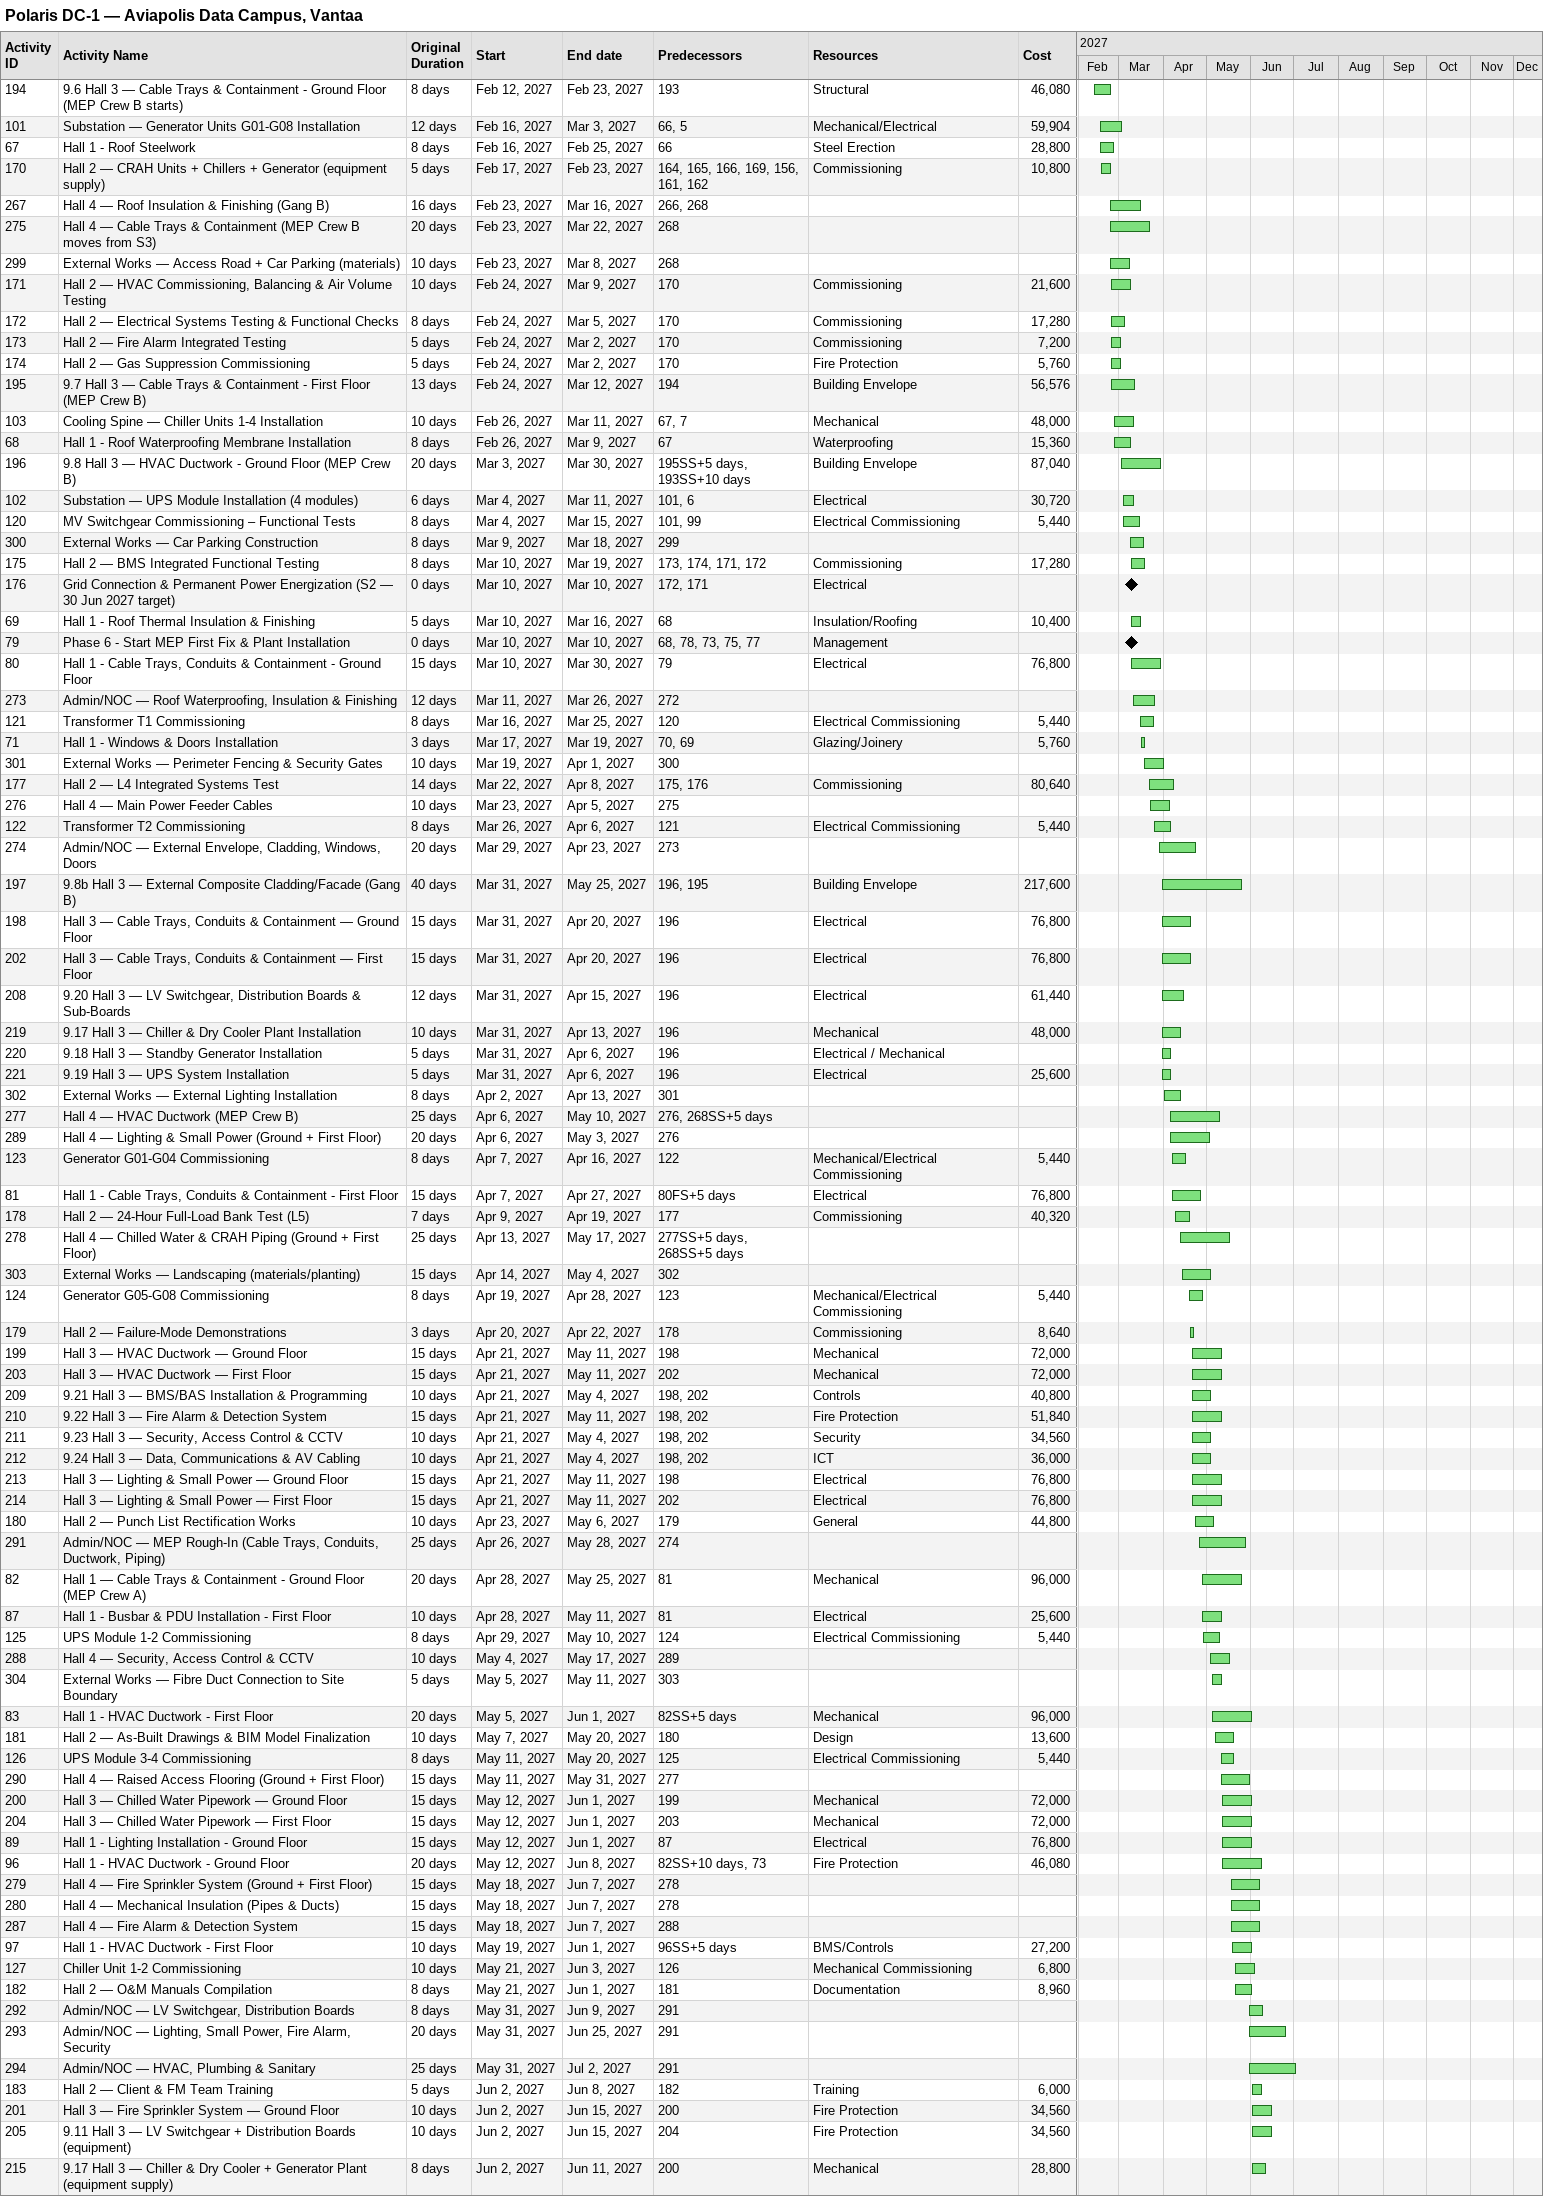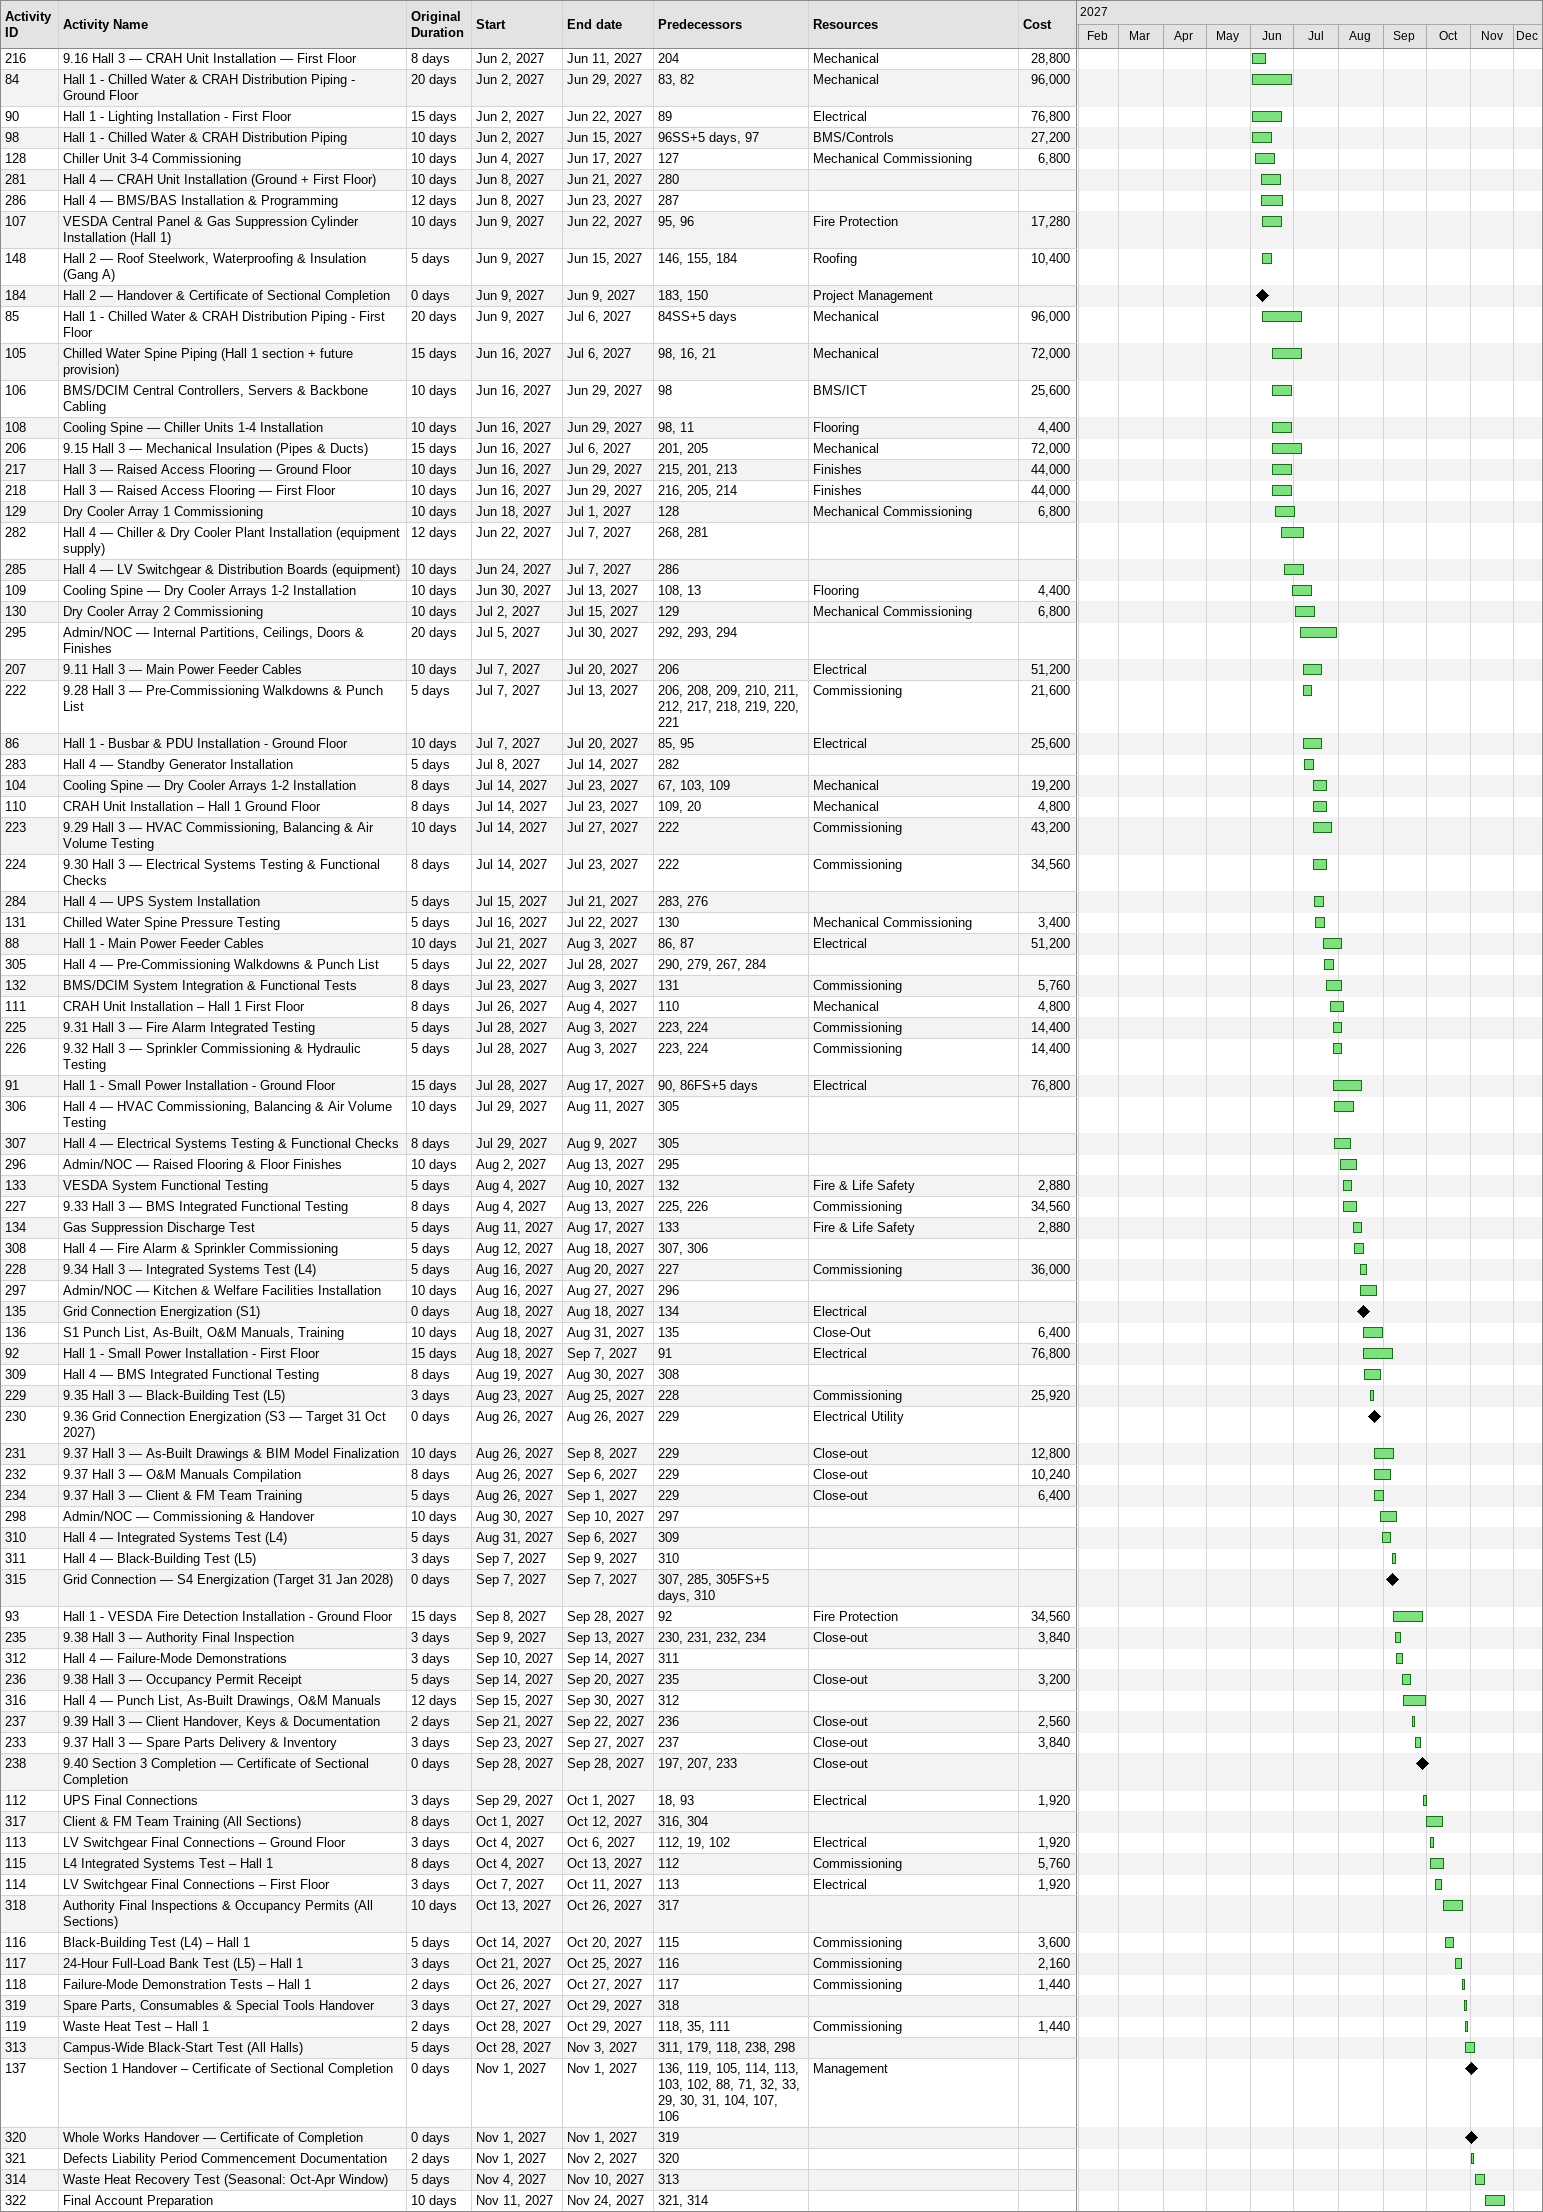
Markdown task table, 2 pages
Polaris DC-1 — Aviapolis Data Campus, Vantaa

| ID | Task | Original duration | Start | Finish | Predecessors | Resources | Cost |
|---|---|---|---|---|---|---|---|
| 194 | 9.6 Hall 3 — Cable Trays & Containment - Ground Floor (MEP Crew B starts) | 8d | 2027-02-12 | 2027-02-23 | 193 | Structural | 46080 |
| 101 | Substation — Generator Units G01-G08 Installation | 12d | 2027-02-16 | 2027-03-03 | 66, 5 | Mechanical/Electrical | 59904 |
| 67 | Hall 1 - Roof Steelwork | 8d | 2027-02-16 | 2027-02-25 | 66 | Steel Erection | 28800 |
| 170 | Hall 2 — CRAH Units + Chillers + Generator (equipment supply) | 5d | 2027-02-17 | 2027-02-23 | 164, 165, 166, 169, 156, 161, 162 | Commissioning | 10800 |
| 267 | Hall 4 — Roof Insulation & Finishing (Gang B) | 16d | 2027-02-23 | 2027-03-16 | 266, 268 |  |  |
| 275 | Hall 4 — Cable Trays & Containment (MEP Crew B moves from S3) | 20d | 2027-02-23 | 2027-03-22 | 268 |  |  |
| 299 | External Works — Access Road + Car Parking (materials) | 10d | 2027-02-23 | 2027-03-08 | 268 |  |  |
| 171 | Hall 2 — HVAC Commissioning, Balancing & Air Volume Testing | 10d | 2027-02-24 | 2027-03-09 | 170 | Commissioning | 21600 |
| 172 | Hall 2 — Electrical Systems Testing & Functional Checks | 8d | 2027-02-24 | 2027-03-05 | 170 | Commissioning | 17280 |
| 173 | Hall 2 — Fire Alarm Integrated Testing | 5d | 2027-02-24 | 2027-03-02 | 170 | Commissioning | 7200 |
| 174 | Hall 2 — Gas Suppression Commissioning | 5d | 2027-02-24 | 2027-03-02 | 170 | Fire Protection | 5760 |
| 195 | 9.7 Hall 3 — Cable Trays & Containment - First Floor (MEP Crew B) | 13d | 2027-02-24 | 2027-03-12 | 194 | Building Envelope | 56576 |
| 103 | Cooling Spine — Chiller Units 1-4 Installation | 10d | 2027-02-26 | 2027-03-11 | 67, 7 | Mechanical | 48000 |
| 68 | Hall 1 - Roof Waterproofing Membrane Installation | 8d | 2027-02-26 | 2027-03-09 | 67 | Waterproofing | 15360 |
| 196 | 9.8 Hall 3 — HVAC Ductwork - Ground Floor (MEP Crew B) | 20d | 2027-03-03 | 2027-03-30 | 195SS+5d, 193SS+10d | Building Envelope | 87040 |
| 102 | Substation — UPS Module Installation (4 modules) | 6d | 2027-03-04 | 2027-03-11 | 101, 6 | Electrical | 30720 |
| 120 | MV Switchgear Commissioning – Functional Tests | 8d | 2027-03-04 | 2027-03-15 | 101, 99 | Electrical Commissioning | 5440 |
| 300 | External Works — Car Parking Construction | 8d | 2027-03-09 | 2027-03-18 | 299 |  |  |
| 175 | Hall 2 — BMS Integrated Functional Testing | 8d | 2027-03-10 | 2027-03-19 | 173, 174, 171, 172 | Commissioning | 17280 |
| 176 | Grid Connection & Permanent Power Energization (S2 — 30 Jun 2027 target) | 0d | 2027-03-10 | 2027-03-10 | 172, 171 | Electrical |  |
| 69 | Hall 1 - Roof Thermal Insulation & Finishing | 5d | 2027-03-10 | 2027-03-16 | 68 | Insulation/Roofing | 10400 |
| 79 | Phase 6 - Start MEP First Fix & Plant Installation | 0d | 2027-03-10 | 2027-03-10 | 68, 78, 73, 75, 77 | Management |  |
| 80 | Hall 1 - Cable Trays, Conduits & Containment - Ground Floor | 15d | 2027-03-10 | 2027-03-30 | 79 | Electrical | 76800 |
| 273 | Admin/NOC — Roof Waterproofing, Insulation & Finishing | 12d | 2027-03-11 | 2027-03-26 | 272 |  |  |
| 121 | Transformer T1 Commissioning | 8d | 2027-03-16 | 2027-03-25 | 120 | Electrical Commissioning | 5440 |
| 71 | Hall 1 - Windows & Doors Installation | 3d | 2027-03-17 | 2027-03-19 | 70, 69 | Glazing/Joinery | 5760 |
| 301 | External Works — Perimeter Fencing & Security Gates | 10d | 2027-03-19 | 2027-04-01 | 300 |  |  |
| 177 | Hall 2 — L4 Integrated Systems Test | 14d | 2027-03-22 | 2027-04-08 | 175, 176 | Commissioning | 80640 |
| 276 | Hall 4 — Main Power Feeder Cables | 10d | 2027-03-23 | 2027-04-05 | 275 |  |  |
| 122 | Transformer T2 Commissioning | 8d | 2027-03-26 | 2027-04-06 | 121 | Electrical Commissioning | 5440 |
| 274 | Admin/NOC — External Envelope, Cladding, Windows, Doors | 20d | 2027-03-29 | 2027-04-23 | 273 |  |  |
| 197 | 9.8b Hall 3 — External Composite Cladding/Facade (Gang B) | 40d | 2027-03-31 | 2027-05-25 | 196, 195 | Building Envelope | 217600 |
| 198 | Hall 3 — Cable Trays, Conduits & Containment — Ground Floor | 15d | 2027-03-31 | 2027-04-20 | 196 | Electrical | 76800 |
| 202 | Hall 3 — Cable Trays, Conduits & Containment — First Floor | 15d | 2027-03-31 | 2027-04-20 | 196 | Electrical | 76800 |
| 208 | 9.20 Hall 3 — LV Switchgear, Distribution Boards & Sub-Boards | 12d | 2027-03-31 | 2027-04-15 | 196 | Electrical | 61440 |
| 219 | 9.17 Hall 3 — Chiller & Dry Cooler Plant Installation | 10d | 2027-03-31 | 2027-04-13 | 196 | Mechanical | 48000 |
| 220 | 9.18 Hall 3 — Standby Generator Installation | 5d | 2027-03-31 | 2027-04-06 | 196 | Electrical / Mechanical |  |
| 221 | 9.19 Hall 3 — UPS System Installation | 5d | 2027-03-31 | 2027-04-06 | 196 | Electrical | 25600 |
| 302 | External Works — External Lighting Installation | 8d | 2027-04-02 | 2027-04-13 | 301 |  |  |
| 277 | Hall 4 — HVAC Ductwork (MEP Crew B) | 25d | 2027-04-06 | 2027-05-10 | 276, 268SS+5d |  |  |
| 289 | Hall 4 — Lighting & Small Power (Ground + First Floor) | 20d | 2027-04-06 | 2027-05-03 | 276 |  |  |
| 123 | Generator G01-G04 Commissioning | 8d | 2027-04-07 | 2027-04-16 | 122 | Mechanical/Electrical Commissioning | 5440 |
| 81 | Hall 1 - Cable Trays, Conduits & Containment - First Floor | 15d | 2027-04-07 | 2027-04-27 | 80FS+5d | Electrical | 76800 |
| 178 | Hall 2 — 24-Hour Full-Load Bank Test (L5) | 7d | 2027-04-09 | 2027-04-19 | 177 | Commissioning | 40320 |
| 278 | Hall 4 — Chilled Water & CRAH Piping (Ground + First Floor) | 25d | 2027-04-13 | 2027-05-17 | 277SS+5d, 268SS+5d |  |  |
| 303 | External Works — Landscaping (materials/planting) | 15d | 2027-04-14 | 2027-05-04 | 302 |  |  |
| 124 | Generator G05-G08 Commissioning | 8d | 2027-04-19 | 2027-04-28 | 123 | Mechanical/Electrical Commissioning | 5440 |
| 179 | Hall 2 — Failure-Mode Demonstrations | 3d | 2027-04-20 | 2027-04-22 | 178 | Commissioning | 8640 |
| 199 | Hall 3 — HVAC Ductwork — Ground Floor | 15d | 2027-04-21 | 2027-05-11 | 198 | Mechanical | 72000 |
| 203 | Hall 3 — HVAC Ductwork — First Floor | 15d | 2027-04-21 | 2027-05-11 | 202 | Mechanical | 72000 |
| 209 | 9.21 Hall 3 — BMS/BAS Installation & Programming | 10d | 2027-04-21 | 2027-05-04 | 198, 202 | Controls | 40800 |
| 210 | 9.22 Hall 3 — Fire Alarm & Detection System | 15d | 2027-04-21 | 2027-05-11 | 198, 202 | Fire Protection | 51840 |
| 211 | 9.23 Hall 3 — Security, Access Control & CCTV | 10d | 2027-04-21 | 2027-05-04 | 198, 202 | Security | 34560 |
| 212 | 9.24 Hall 3 — Data, Communications & AV Cabling | 10d | 2027-04-21 | 2027-05-04 | 198, 202 | ICT | 36000 |
| 213 | Hall 3 — Lighting & Small Power — Ground Floor | 15d | 2027-04-21 | 2027-05-11 | 198 | Electrical | 76800 |
| 214 | Hall 3 — Lighting & Small Power — First Floor | 15d | 2027-04-21 | 2027-05-11 | 202 | Electrical | 76800 |
| 180 | Hall 2 — Punch List Rectification Works | 10d | 2027-04-23 | 2027-05-06 | 179 | General | 44800 |
| 291 | Admin/NOC — MEP Rough-In (Cable Trays, Conduits, Ductwork, Piping) | 25d | 2027-04-26 | 2027-05-28 | 274 |  |  |
| 82 | Hall 1 — Cable Trays & Containment - Ground Floor (MEP Crew A) | 20d | 2027-04-28 | 2027-05-25 | 81 | Mechanical | 96000 |
| 87 | Hall 1 - Busbar & PDU Installation - First Floor | 10d | 2027-04-28 | 2027-05-11 | 81 | Electrical | 25600 |
| 125 | UPS Module 1-2 Commissioning | 8d | 2027-04-29 | 2027-05-10 | 124 | Electrical Commissioning | 5440 |
| 288 | Hall 4 — Security, Access Control & CCTV | 10d | 2027-05-04 | 2027-05-17 | 289 |  |  |
| 304 | External Works — Fibre Duct Connection to Site Boundary | 5d | 2027-05-05 | 2027-05-11 | 303 |  |  |
| 83 | Hall 1 - HVAC Ductwork - First Floor | 20d | 2027-05-05 | 2027-06-01 | 82SS+5d | Mechanical | 96000 |
| 181 | Hall 2 — As-Built Drawings & BIM Model Finalization | 10d | 2027-05-07 | 2027-05-20 | 180 | Design | 13600 |
| 126 | UPS Module 3-4 Commissioning | 8d | 2027-05-11 | 2027-05-20 | 125 | Electrical Commissioning | 5440 |
| 290 | Hall 4 — Raised Access Flooring (Ground + First Floor) | 15d | 2027-05-11 | 2027-05-31 | 277 |  |  |
| 200 | Hall 3 — Chilled Water Pipework — Ground Floor | 15d | 2027-05-12 | 2027-06-01 | 199 | Mechanical | 72000 |
| 204 | Hall 3 — Chilled Water Pipework — First Floor | 15d | 2027-05-12 | 2027-06-01 | 203 | Mechanical | 72000 |
| 89 | Hall 1 - Lighting Installation - Ground Floor | 15d | 2027-05-12 | 2027-06-01 | 87 | Electrical | 76800 |
| 96 | Hall 1 - HVAC Ductwork - Ground Floor | 20d | 2027-05-12 | 2027-06-08 | 82SS+10d, 73 | Fire Protection | 46080 |
| 279 | Hall 4 — Fire Sprinkler System (Ground + First Floor) | 15d | 2027-05-18 | 2027-06-07 | 278 |  |  |
| 280 | Hall 4 — Mechanical Insulation (Pipes & Ducts) | 15d | 2027-05-18 | 2027-06-07 | 278 |  |  |
| 287 | Hall 4 — Fire Alarm & Detection System | 15d | 2027-05-18 | 2027-06-07 | 288 |  |  |
| 97 | Hall 1 - HVAC Ductwork - First Floor | 10d | 2027-05-19 | 2027-06-01 | 96SS+5d | BMS/Controls | 27200 |
| 127 | Chiller Unit 1-2 Commissioning | 10d | 2027-05-21 | 2027-06-03 | 126 | Mechanical Commissioning | 6800 |
| 182 | Hall 2 — O&M Manuals Compilation | 8d | 2027-05-21 | 2027-06-01 | 181 | Documentation | 8960 |
| 292 | Admin/NOC — LV Switchgear, Distribution Boards | 8d | 2027-05-31 | 2027-06-09 | 291 |  |  |
| 293 | Admin/NOC — Lighting, Small Power, Fire Alarm, Security | 20d | 2027-05-31 | 2027-06-25 | 291 |  |  |
| 294 | Admin/NOC — HVAC, Plumbing & Sanitary | 25d | 2027-05-31 | 2027-07-02 | 291 |  |  |
| 183 | Hall 2 — Client & FM Team Training | 5d | 2027-06-02 | 2027-06-08 | 182 | Training | 6000 |
| 201 | Hall 3 — Fire Sprinkler System — Ground Floor | 10d | 2027-06-02 | 2027-06-15 | 200 | Fire Protection | 34560 |
| 205 | 9.11 Hall 3 — LV Switchgear + Distribution Boards (equipment) | 10d | 2027-06-02 | 2027-06-15 | 204 | Fire Protection | 34560 |
| 215 | 9.17 Hall 3 — Chiller & Dry Cooler + Generator Plant (equipment supply) | 8d | 2027-06-02 | 2027-06-11 | 200 | Mechanical | 28800 |
| 216 | 9.16 Hall 3 — CRAH Unit Installation — First Floor | 8d | 2027-06-02 | 2027-06-11 | 204 | Mechanical | 28800 |
| 84 | Hall 1 - Chilled Water & CRAH Distribution Piping - Ground Floor | 20d | 2027-06-02 | 2027-06-29 | 83, 82 | Mechanical | 96000 |
| 90 | Hall 1 - Lighting Installation - First Floor | 15d | 2027-06-02 | 2027-06-22 | 89 | Electrical | 76800 |
| 98 | Hall 1 - Chilled Water & CRAH Distribution Piping | 10d | 2027-06-02 | 2027-06-15 | 96SS+5d, 97 | BMS/Controls | 27200 |
| 128 | Chiller Unit 3-4 Commissioning | 10d | 2027-06-04 | 2027-06-17 | 127 | Mechanical Commissioning | 6800 |
| 281 | Hall 4 — CRAH Unit Installation (Ground + First Floor) | 10d | 2027-06-08 | 2027-06-21 | 280 |  |  |
| 286 | Hall 4 — BMS/BAS Installation & Programming | 12d | 2027-06-08 | 2027-06-23 | 287 |  |  |
| 107 | VESDA Central Panel & Gas Suppression Cylinder Installation (Hall 1) | 10d | 2027-06-09 | 2027-06-22 | 95, 96 | Fire Protection | 17280 |
| 148 | Hall 2 — Roof Steelwork, Waterproofing & Insulation (Gang A) | 5d | 2027-06-09 | 2027-06-15 | 146, 155, 184 | Roofing | 10400 |
| 184 | Hall 2 — Handover & Certificate of Sectional Completion | 0d | 2027-06-09 | 2027-06-09 | 183, 150 | Project Management |  |
| 85 | Hall 1 - Chilled Water & CRAH Distribution Piping - First Floor | 20d | 2027-06-09 | 2027-07-06 | 84SS+5d | Mechanical | 96000 |
| 105 | Chilled Water Spine Piping (Hall 1 section + future provision) | 15d | 2027-06-16 | 2027-07-06 | 98, 16, 21 | Mechanical | 72000 |
| 106 | BMS/DCIM Central Controllers, Servers & Backbone Cabling | 10d | 2027-06-16 | 2027-06-29 | 98 | BMS/ICT | 25600 |
| 108 | Cooling Spine — Chiller Units 1-4 Installation | 10d | 2027-06-16 | 2027-06-29 | 98, 11 | Flooring | 4400 |
| 206 | 9.15 Hall 3 — Mechanical Insulation (Pipes & Ducts) | 15d | 2027-06-16 | 2027-07-06 | 201, 205 | Mechanical | 72000 |
| 217 | Hall 3 — Raised Access Flooring — Ground Floor | 10d | 2027-06-16 | 2027-06-29 | 215, 201, 213 | Finishes | 44000 |
| 218 | Hall 3 — Raised Access Flooring — First Floor | 10d | 2027-06-16 | 2027-06-29 | 216, 205, 214 | Finishes | 44000 |
| 129 | Dry Cooler Array 1 Commissioning | 10d | 2027-06-18 | 2027-07-01 | 128 | Mechanical Commissioning | 6800 |
| 282 | Hall 4 — Chiller & Dry Cooler Plant Installation (equipment supply) | 12d | 2027-06-22 | 2027-07-07 | 268, 281 |  |  |
| 285 | Hall 4 — LV Switchgear & Distribution Boards (equipment) | 10d | 2027-06-24 | 2027-07-07 | 286 |  |  |
| 109 | Cooling Spine — Dry Cooler Arrays 1-2 Installation | 10d | 2027-06-30 | 2027-07-13 | 108, 13 | Flooring | 4400 |
| 130 | Dry Cooler Array 2 Commissioning | 10d | 2027-07-02 | 2027-07-15 | 129 | Mechanical Commissioning | 6800 |
| 295 | Admin/NOC — Internal Partitions, Ceilings, Doors & Finishes | 20d | 2027-07-05 | 2027-07-30 | 292, 293, 294 |  |  |
| 207 | 9.11 Hall 3 — Main Power Feeder Cables | 10d | 2027-07-07 | 2027-07-20 | 206 | Electrical | 51200 |
| 222 | 9.28 Hall 3 — Pre-Commissioning Walkdowns & Punch List | 5d | 2027-07-07 | 2027-07-13 | 206, 208, 209, 210, 211, 212, 217, 218, 219, 220, 221 | Commissioning | 21600 |
| 86 | Hall 1 - Busbar & PDU Installation - Ground Floor | 10d | 2027-07-07 | 2027-07-20 | 85, 95 | Electrical | 25600 |
| 283 | Hall 4 — Standby Generator Installation | 5d | 2027-07-08 | 2027-07-14 | 282 |  |  |
| 104 | Cooling Spine — Dry Cooler Arrays 1-2 Installation | 8d | 2027-07-14 | 2027-07-23 | 67, 103, 109 | Mechanical | 19200 |
| 110 | CRAH Unit Installation – Hall 1 Ground Floor | 8d | 2027-07-14 | 2027-07-23 | 109, 20 | Mechanical | 4800 |
| 223 | 9.29 Hall 3 — HVAC Commissioning, Balancing & Air Volume Testing | 10d | 2027-07-14 | 2027-07-27 | 222 | Commissioning | 43200 |
| 224 | 9.30 Hall 3 — Electrical Systems Testing & Functional Checks | 8d | 2027-07-14 | 2027-07-23 | 222 | Commissioning | 34560 |
| 284 | Hall 4 — UPS System Installation | 5d | 2027-07-15 | 2027-07-21 | 283, 276 |  |  |
| 131 | Chilled Water Spine Pressure Testing | 5d | 2027-07-16 | 2027-07-22 | 130 | Mechanical Commissioning | 3400 |
| 88 | Hall 1 - Main Power Feeder Cables | 10d | 2027-07-21 | 2027-08-03 | 86, 87 | Electrical | 51200 |
| 305 | Hall 4 — Pre-Commissioning Walkdowns & Punch List | 5d | 2027-07-22 | 2027-07-28 | 290, 279, 267, 284 |  |  |
| 132 | BMS/DCIM System Integration & Functional Tests | 8d | 2027-07-23 | 2027-08-03 | 131 | Commissioning | 5760 |
| 111 | CRAH Unit Installation – Hall 1 First Floor | 8d | 2027-07-26 | 2027-08-04 | 110 | Mechanical | 4800 |
| 225 | 9.31 Hall 3 — Fire Alarm Integrated Testing | 5d | 2027-07-28 | 2027-08-03 | 223, 224 | Commissioning | 14400 |
| 226 | 9.32 Hall 3 — Sprinkler Commissioning & Hydraulic Testing | 5d | 2027-07-28 | 2027-08-03 | 223, 224 | Commissioning | 14400 |
| 91 | Hall 1 - Small Power Installation - Ground Floor | 15d | 2027-07-28 | 2027-08-17 | 90, 86FS+5d | Electrical | 76800 |
| 306 | Hall 4 — HVAC Commissioning, Balancing & Air Volume Testing | 10d | 2027-07-29 | 2027-08-11 | 305 |  |  |
| 307 | Hall 4 — Electrical Systems Testing & Functional Checks | 8d | 2027-07-29 | 2027-08-09 | 305 |  |  |
| 296 | Admin/NOC — Raised Flooring & Floor Finishes | 10d | 2027-08-02 | 2027-08-13 | 295 |  |  |
| 133 | VESDA System Functional Testing | 5d | 2027-08-04 | 2027-08-10 | 132 | Fire & Life Safety | 2880 |
| 227 | 9.33 Hall 3 — BMS Integrated Functional Testing | 8d | 2027-08-04 | 2027-08-13 | 225, 226 | Commissioning | 34560 |
| 134 | Gas Suppression Discharge Test | 5d | 2027-08-11 | 2027-08-17 | 133 | Fire & Life Safety | 2880 |
| 308 | Hall 4 — Fire Alarm & Sprinkler Commissioning | 5d | 2027-08-12 | 2027-08-18 | 307, 306 |  |  |
| 228 | 9.34 Hall 3 — Integrated Systems Test (L4) | 5d | 2027-08-16 | 2027-08-20 | 227 | Commissioning | 36000 |
| 297 | Admin/NOC — Kitchen & Welfare Facilities Installation | 10d | 2027-08-16 | 2027-08-27 | 296 |  |  |
| 135 | Grid Connection Energization (S1) | 0d | 2027-08-18 | 2027-08-18 | 134 | Electrical |  |
| 136 | S1 Punch List, As-Built, O&M Manuals, Training | 10d | 2027-08-18 | 2027-08-31 | 135 | Close-Out | 6400 |
| 92 | Hall 1 - Small Power Installation - First Floor | 15d | 2027-08-18 | 2027-09-07 | 91 | Electrical | 76800 |
| 309 | Hall 4 — BMS Integrated Functional Testing | 8d | 2027-08-19 | 2027-08-30 | 308 |  |  |
| 229 | 9.35 Hall 3 — Black-Building Test (L5) | 3d | 2027-08-23 | 2027-08-25 | 228 | Commissioning | 25920 |
| 230 | 9.36 Grid Connection Energization (S3 — Target 31 Oct 2027) | 0d | 2027-08-26 | 2027-08-26 | 229 | Electrical Utility |  |
| 231 | 9.37 Hall 3 — As-Built Drawings & BIM Model Finalization | 10d | 2027-08-26 | 2027-09-08 | 229 | Close-out | 12800 |
| 232 | 9.37 Hall 3 — O&M Manuals Compilation | 8d | 2027-08-26 | 2027-09-06 | 229 | Close-out | 10240 |
| 234 | 9.37 Hall 3 — Client & FM Team Training | 5d | 2027-08-26 | 2027-09-01 | 229 | Close-out | 6400 |
| 298 | Admin/NOC — Commissioning & Handover | 10d | 2027-08-30 | 2027-09-10 | 297 |  |  |
| 310 | Hall 4 — Integrated Systems Test (L4) | 5d | 2027-08-31 | 2027-09-06 | 309 |  |  |
| 311 | Hall 4 — Black-Building Test (L5) | 3d | 2027-09-07 | 2027-09-09 | 310 |  |  |
| 315 | Grid Connection — S4 Energization (Target 31 Jan 2028) | 0d | 2027-09-07 | 2027-09-07 | 307, 285, 305FS+5d, 310 |  |  |
| 93 | Hall 1 - VESDA Fire Detection Installation - Ground Floor | 15d | 2027-09-08 | 2027-09-28 | 92 | Fire Protection | 34560 |
| 235 | 9.38 Hall 3 — Authority Final Inspection | 3d | 2027-09-09 | 2027-09-13 | 230, 231, 232, 234 | Close-out | 3840 |
| 312 | Hall 4 — Failure-Mode Demonstrations | 3d | 2027-09-10 | 2027-09-14 | 311 |  |  |
| 236 | 9.38 Hall 3 — Occupancy Permit Receipt | 5d | 2027-09-14 | 2027-09-20 | 235 | Close-out | 3200 |
| 316 | Hall 4 — Punch List, As-Built Drawings, O&M Manuals | 12d | 2027-09-15 | 2027-09-30 | 312 |  |  |
| 237 | 9.39 Hall 3 — Client Handover, Keys & Documentation | 2d | 2027-09-21 | 2027-09-22 | 236 | Close-out | 2560 |
| 233 | 9.37 Hall 3 — Spare Parts Delivery & Inventory | 3d | 2027-09-23 | 2027-09-27 | 237 | Close-out | 3840 |
| 238 | 9.40 Section 3 Completion — Certificate of Sectional Completion | 0d | 2027-09-28 | 2027-09-28 | 197, 207, 233 | Close-out |  |
| 112 | UPS Final Connections | 3d | 2027-09-29 | 2027-10-01 | 18, 93 | Electrical | 1920 |
| 317 | Client & FM Team Training (All Sections) | 8d | 2027-10-01 | 2027-10-12 | 316, 304 |  |  |
| 113 | LV Switchgear Final Connections – Ground Floor | 3d | 2027-10-04 | 2027-10-06 | 112, 19, 102 | Electrical | 1920 |
| 115 | L4 Integrated Systems Test – Hall 1 | 8d | 2027-10-04 | 2027-10-13 | 112 | Commissioning | 5760 |
| 114 | LV Switchgear Final Connections – First Floor | 3d | 2027-10-07 | 2027-10-11 | 113 | Electrical | 1920 |
| 318 | Authority Final Inspections & Occupancy Permits (All Sections) | 10d | 2027-10-13 | 2027-10-26 | 317 |  |  |
| 116 | Black-Building Test (L4) – Hall 1 | 5d | 2027-10-14 | 2027-10-20 | 115 | Commissioning | 3600 |
| 117 | 24-Hour Full-Load Bank Test (L5) – Hall 1 | 3d | 2027-10-21 | 2027-10-25 | 116 | Commissioning | 2160 |
| 118 | Failure-Mode Demonstration Tests – Hall 1 | 2d | 2027-10-26 | 2027-10-27 | 117 | Commissioning | 1440 |
| 319 | Spare Parts, Consumables & Special Tools Handover | 3d | 2027-10-27 | 2027-10-29 | 318 |  |  |
| 119 | Waste Heat Test – Hall 1 | 2d | 2027-10-28 | 2027-10-29 | 118, 35, 111 | Commissioning | 1440 |
| 313 | Campus-Wide Black-Start Test (All Halls) | 5d | 2027-10-28 | 2027-11-03 | 311, 179, 118, 238, 298 |  |  |
| 137 | Section 1 Handover – Certificate of Sectional Completion | 0d | 2027-11-01 | 2027-11-01 | 136, 119, 105, 114, 113, 103, 102, 88, 71, 32, 33, 29, 30, 31, 104, 107, 106 | Management |  |
| 320 | Whole Works Handover — Certificate of Completion | 0d | 2027-11-01 | 2027-11-01 | 319 |  |  |
| 321 | Defects Liability Period Commencement Documentation | 2d | 2027-11-01 | 2027-11-02 | 320 |  |  |
| 314 | Waste Heat Recovery Test (Seasonal: Oct-Apr Window) | 5d | 2027-11-04 | 2027-11-10 | 313 |  |  |
| 322 | Final Account Preparation | 10d | 2027-11-11 | 2027-11-24 | 321, 314 |  |  |
